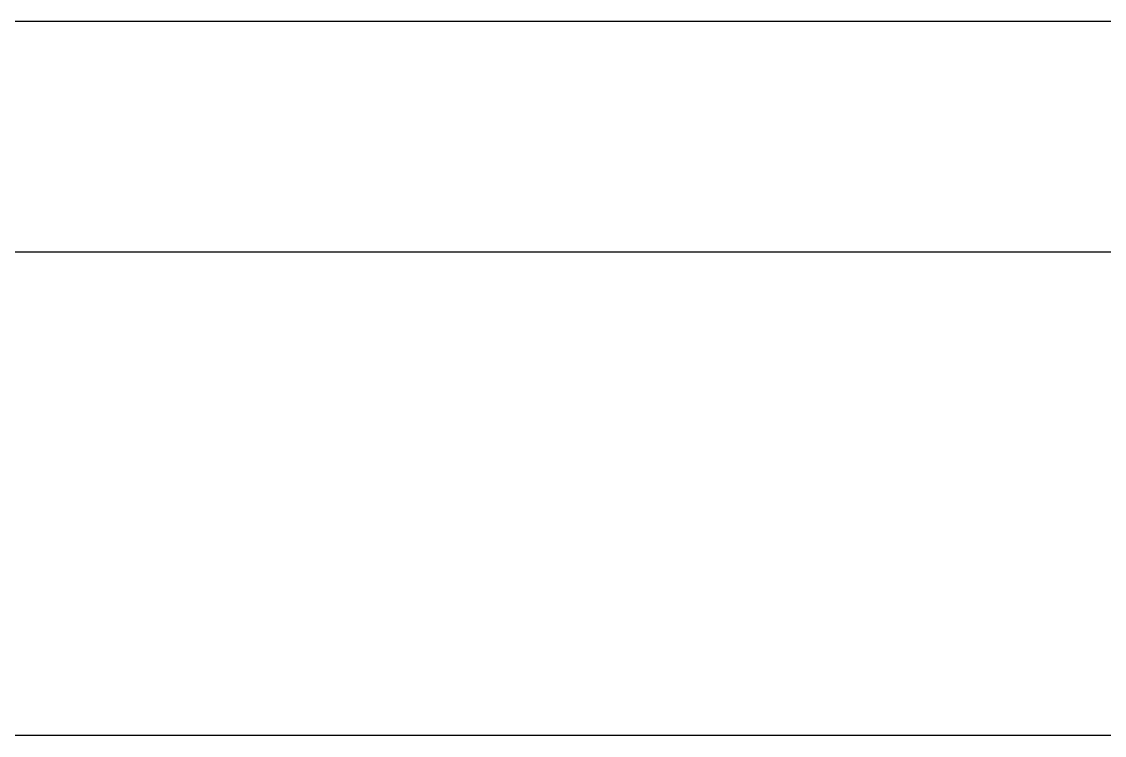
# Model space of a CAD drawing. Extents: x 1885024 to 3176456, y 18406040 to 18858640.
# Drawn here: x 2442627 to 2443509, y 18755372 to 18755953 of the extents above; entities that cross this region are included whole.
import ezdxf

# ---------------------------------------------------------------- set-up
doc = ezdxf.new("R2010")
doc.units = 0
doc.header["$LTSCALE"] = 1000
doc.header["$MEASUREMENT"] = 0
doc.layers.add('02___PRT_ALL_AXES', color=7, linetype='Continuous')
doc.layers.add('JZ_0', color=7, linetype='Continuous')

# ---------------------------------------------------------------- blocks, each defined once
blk = doc.blocks.new('抗震大样2')
at = {"layer": '02___PRT_ALL_AXES', "color": 1, "linetype": 'Continuous'}
for p, q in [((8877.125123086851, -3727.259789408185), (4141.412819085177, -3727.259789408185)), ((8877.125123086851, -4558.086509407964), (4141.412819085177, -4558.086509407964))]:
    blk.add_line(p, q, dxfattribs=at)

msp = doc.modelspace()

# ---------------------------------------------------------------- linework, layer by layer
at = {"layer": 'JZ_0', "color": 8}
msp.add_line((2429003.193357523, 18755765.83332743), (2448733.147674899, 18755765.83332743), dxfattribs=at)

# ---------------------------------------------------------------- block references
at = {"xscale": 0.7, "yscale": 0.7, "zscale": 0.7}
msp.add_blockref('抗震大样2', (2439188.179390657, 18758562.36878989), dxfattribs=at)

doc.saveas('drawing.dxf')
